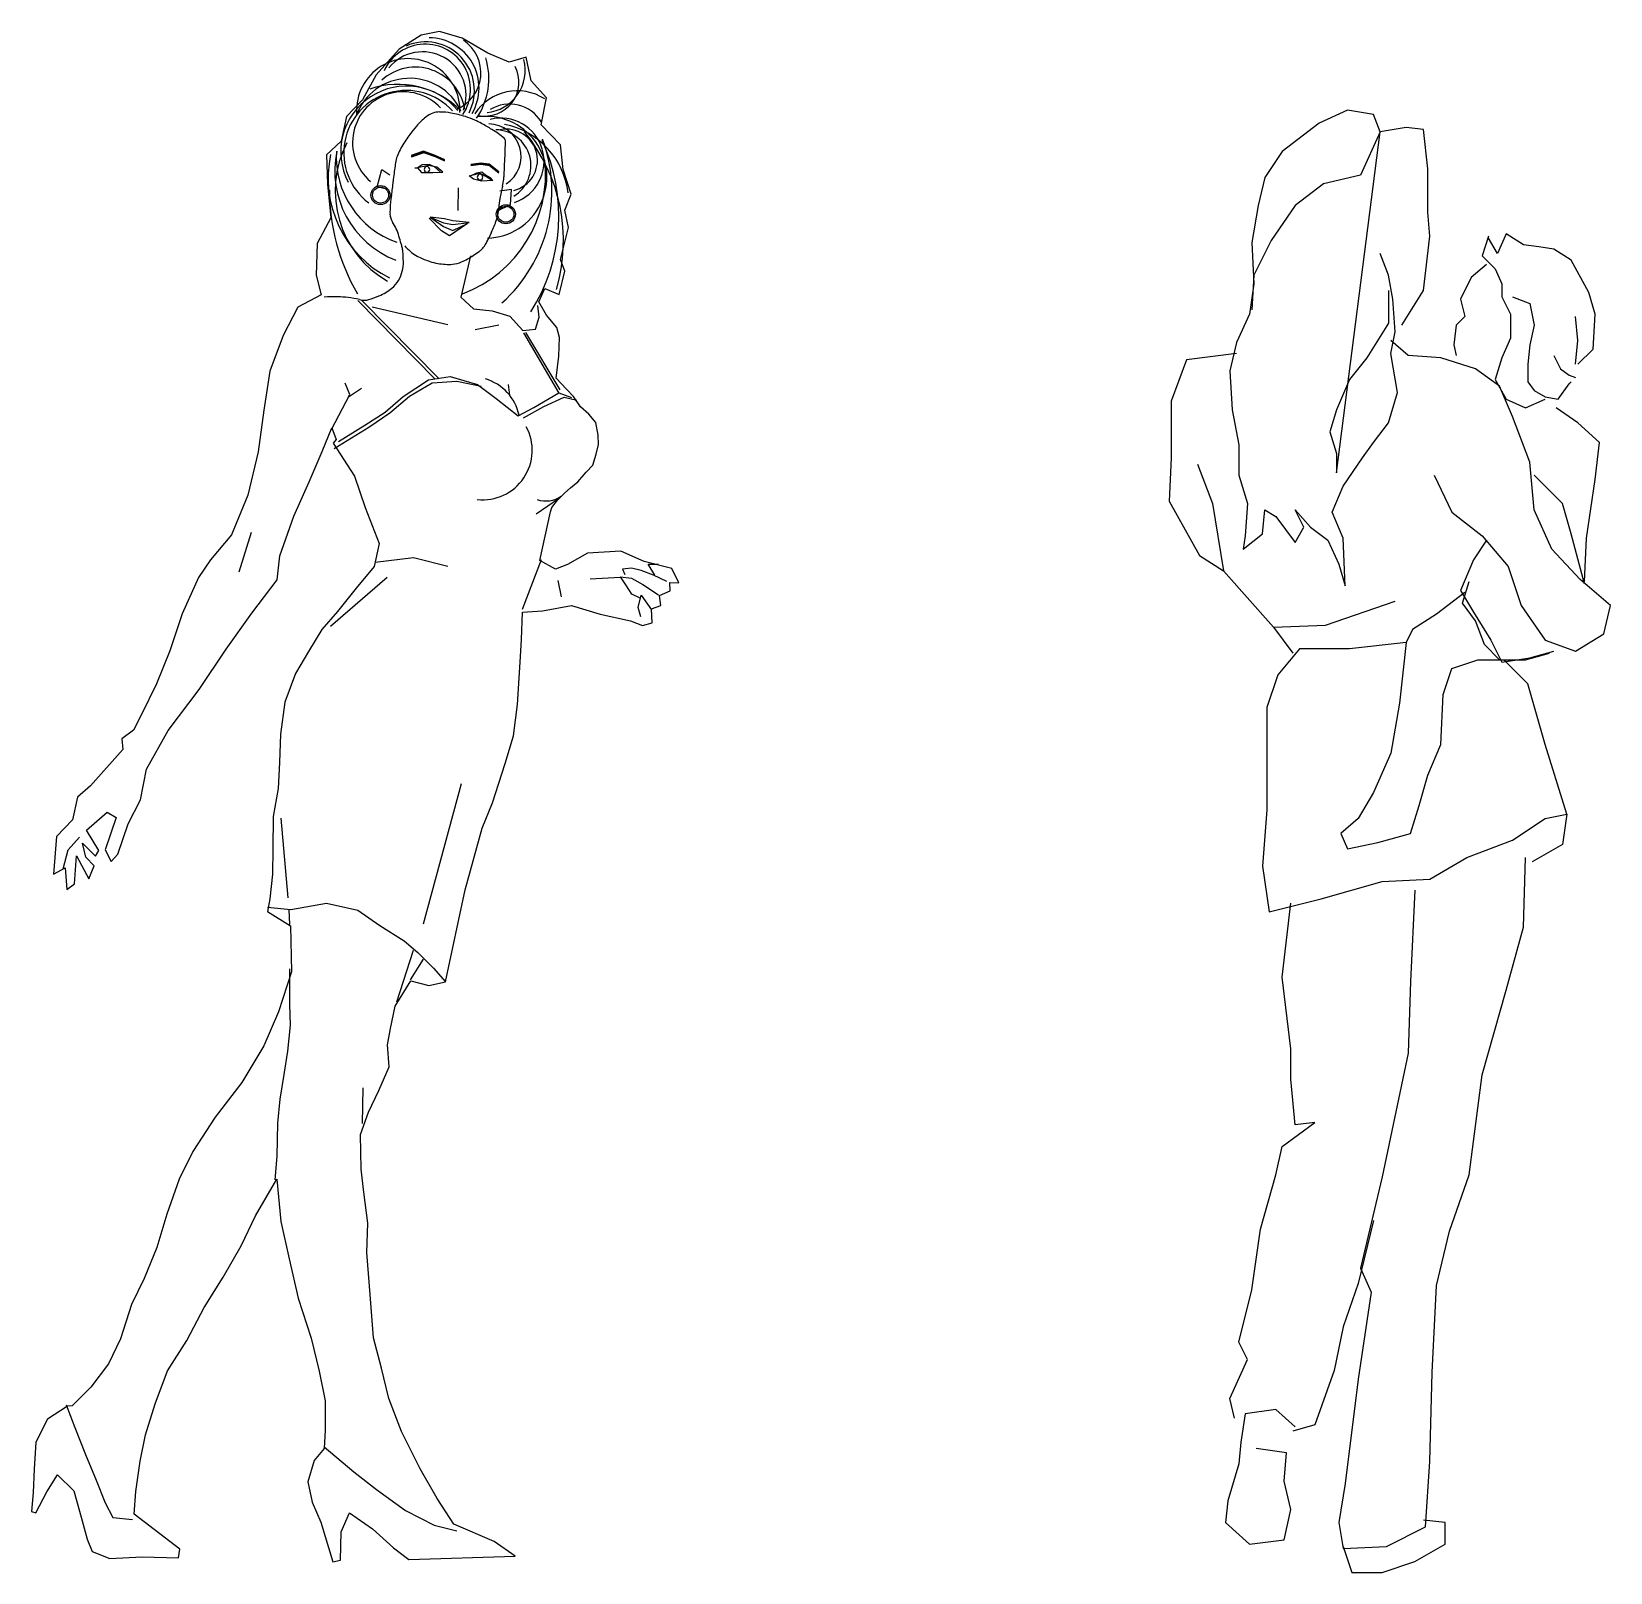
# Model space of a CAD drawing. Header units: millimetres. Extents: x 37 to 11188, y 2113 to 8073.
# Drawn here: x 9442 to 11146, y 4272 to 5936 of the extents above; entities that cross this region are included whole.
import ezdxf

# ---------------------------------------------------------------- set-up
doc = ezdxf.new("R2010")
doc.units = ezdxf.units.MM

msp = doc.modelspace()

# ---------------------------------------------------------------- linework, layer by layer
for p, q in [((9862.7, 5931.8), (9839, 5916.9)), ((9882.8, 5935.9), (9862.7, 5931.8)), ((9907.1, 5928.9), (9882.8, 5935.9)), ((9934.8, 5912.6), (9907.1, 5928.9)), ((9839, 5916.9), (9814.2, 5889.2)), ((9957.7, 5902.9), (9934.8, 5912.6)), ((9976, 5908.3), (9957.7, 5902.9)), ((9981.4, 5882.5), (9976, 5908.3)), ((9814.2, 5889.2), (9799.6, 5862.1)), ((9998, 5864.3), (9981.4, 5882.5)), ((9799.6, 5862.1), (9782.3, 5844.1)), ((9992.4, 5835.1), (9998, 5864.3)), ((9782.3, 5844.1), (9776.7, 5817.6)), ((10862.3, 5851.1), (10831.8, 5837)), ((10890.4, 5846.4), (10862.3, 5851.1)), ((10897.5, 5827.6), (10890.4, 5846.4)), ((10013.3, 5813.7), (9992.4, 5835.1)), ((10831.8, 5837), (10791.9, 5806.5)), ((10850.5, 5459.3), (10897.5, 5827.6)), ((10897.5, 5827.6), (10876.3, 5780.7)), ((10925.6, 5832.3), (10897.5, 5827.6)), ((10944.4, 5830), (10925.6, 5832.3)), ((10949.1, 5787.7), (10944.4, 5830)), ((9776.7, 5817.6), (9760.8, 5802.6)), ((10015.9, 5786.9), (10013.3, 5813.7)), ((9760.8, 5802.6), (9761.7, 5771)), ((9865.4, 5806.6), (9851.9, 5801.9)), ((9865.6, 5805.7), (9852.1, 5800.9)), ((9865.6, 5805.1), (9852.1, 5800.4)), ((9871.6, 5792.5), (9863.9, 5792.1)), ((9878, 5802.1), (9865.4, 5806.6)), ((9878.2, 5801.2), (9865.6, 5805.7)), ((9878.2, 5800.6), (9865.6, 5805.1)), ((9877.3, 5789.8), (9871.6, 5792.5)), ((9888.3, 5797.3), (9878, 5802.1)), ((9888.5, 5796.3), (9878.2, 5801.2)), ((9888.5, 5795.8), (9878.2, 5800.6)), ((9916.4, 5792.6), (9927.1, 5794.3)), ((9916.6, 5791.7), (9927.3, 5793.4)), ((9916.6, 5791.1), (9927.3, 5792.8)), ((9927.1, 5794.3), (9936.3, 5792.9)), ((9927.3, 5793.4), (9936.6, 5792)), ((9927.3, 5792.8), (9936.6, 5791.4)), ((9936.3, 5792.9), (9946.6, 5784.9)), ((10791.9, 5806.5), (10773.1, 5778.4)), ((9815.2, 5768.3), (9820.5, 5786.8)), ((9820.5, 5786.8), (9829, 5781)), ((9858.6, 5788.3), (9856, 5788.5)), ((9863.9, 5792.1), (9858.6, 5788.3)), ((9870.6, 5791.3), (9859, 5788.7)), ((9859, 5788.7), (9863.3, 5783.8)), ((9863.3, 5783.8), (9875.4, 5783.8)), ((9879.9, 5789.6), (9870.6, 5791.3)), ((9875.4, 5783.8), (9886.1, 5784.1)), ((9883.5, 5784.5), (9877.3, 5789.8)), ((9886.1, 5784.1), (9879.9, 5789.6)), ((9914.5, 5780.1), (9926.2, 5782.8)), ((9919.3, 5776.4), (9914.5, 5780.1)), ((9915.3, 5779.8), (9922.8, 5783.4)), ((9927.9, 5774.3), (9919.3, 5776.4)), ((9922.8, 5783.4), (9928.2, 5784.5)), ((9926.2, 5782.8), (9933.7, 5779.1)), ((9928.2, 5784.5), (9932.1, 5781.3)), ((9932.1, 5781.3), (9937.4, 5778.3)), ((9933.7, 5779.1), (9940.3, 5774.9)), ((9936.6, 5792), (9946.8, 5784)), ((9936.6, 5791.4), (9946.8, 5783.4)), ((9937.4, 5778.3), (9940.2, 5775.2)), ((10024.7, 5760.3), (10015.9, 5786.9)), ((10773.1, 5778.4), (10766.1, 5747.9)), ((10876.3, 5780.7), (10836.5, 5771.3)), ((10949.1, 5740.8), (10949.1, 5787.7)), ((9761.7, 5771), (9765.3, 5734.9)), ((9826.9, 5765.5), (9815.2, 5768.3)), ((9902.8, 5767.2), (9902.4, 5742.8)), ((9940.3, 5774.9), (9927.9, 5774.3)), ((9960.4, 5765.5), (9947.8, 5763.5)), ((9959.4, 5749), (9960.4, 5765.5)), ((10018, 5743.2), (10024.7, 5760.3)), ((10836.5, 5771.3), (10806, 5747.9)), ((9944.5, 5741.9), (9959.4, 5749)), ((10021.7, 5724.4), (10018, 5743.2)), ((10766.1, 5747.9), (10759.1, 5708)), ((10806, 5747.9), (10780.2, 5710.3)), ((9765.3, 5734.9), (9750.7, 5707.2)), ((9884.7, 5720.6), (9871.4, 5734.4)), ((9872.4, 5735.4), (9886.8, 5729.5)), ((9887.9, 5733.6), (9872.4, 5735.4)), ((9872.4, 5735.4), (9886.8, 5725.4)), ((9886.8, 5729.5), (9897.1, 5727.4)), ((9886.8, 5725.4), (9897.1, 5721.2)), ((9897.1, 5731.5), (9887.9, 5733.6)), ((9912.9, 5728.7), (9893.3, 5715.4)), ((9914.7, 5729.7), (9897.1, 5731.5)), ((9897.1, 5727.4), (9914.7, 5729.7)), ((9897.1, 5721.2), (9912.9, 5728.7)), ((10013.3, 5689.7), (10021.7, 5724.4)), ((10951.4, 5715), (10949.1, 5740.8)), ((9893.3, 5715.4), (9884.7, 5720.6)), ((10759.1, 5708), (10761.4, 5663.4)), ((10780.2, 5710.3), (10761.4, 5672.8)), ((10944.4, 5656.4), (10951.4, 5715)), ((11014.7, 5715), (11007.7, 5693.9)), ((11024.1, 5696.2), (11014.7, 5712.7)), ((11014.7, 5712.7), (11014.7, 5712.7)), ((11033.5, 5717.4), (11024.1, 5696.2)), ((11052.3, 5705.6), (11033.5, 5717.4)), ((9750.7, 5707.2), (9749.5, 5672.9)), ((9916.1, 5693.8), (9905.6, 5649)), ((10906.8, 5672.8), (10897.5, 5696.2)), ((11007.7, 5693.9), (11021.8, 5679.8)), ((11068.7, 5703.3), (11052.3, 5705.6)), ((11085.1, 5700.9), (11068.7, 5703.3)), ((11103.9, 5689.2), (11085.1, 5700.9)), ((10011.7, 5651.9), (10017.7, 5677)), ((10017.7, 5677), (10013.3, 5689.7)), ((11012.4, 5684.5), (10996, 5670.4)), ((11021.8, 5679.8), (11028.8, 5663.4)), ((11122.7, 5654), (11103.9, 5689.2)), ((9749.5, 5672.9), (9754.9, 5651.6)), ((9990, 5644.2), (9996.3, 5658.6)), ((9996.3, 5658.6), (10011.7, 5651.9)), ((10761.4, 5663.4), (10756.7, 5630.6)), ((10761.4, 5672.8), (10759.1, 5635.3)), ((10911.5, 5647), (10906.8, 5672.8)), ((10906.8, 5656.4), (10906.8, 5621.2)), ((10920.9, 5618.8), (10944.4, 5656.4)), ((10996, 5670.4), (10984.3, 5647)), ((11028.8, 5663.4), (11028.8, 5649.3)), ((9754.9, 5651.6), (9729.8, 5638.3)), ((9794.6, 5645.5), (9877.5, 5560.9)), ((9798.8, 5645.5), (9882.2, 5560.9)), ((9905.6, 5649), (9919.3, 5636.6)), ((9990.3, 5627.6), (9988.6, 5640.1)), ((9998.2, 5629.6), (9990, 5644.2)), ((10913.9, 5611.8), (10911.5, 5647)), ((10984.3, 5647), (10988.9, 5628.2)), ((11028.8, 5649.3), (11038.2, 5630.6)), ((11040.6, 5649.3), (11059.3, 5642.3)), ((11059.3, 5642.3), (11064, 5618.8)), ((11129.7, 5630.6), (11122.7, 5654)), ((9729.8, 5638.3), (9714.1, 5607.8)), ((9809.9, 5638.7), (9891.5, 5619.6)), ((9919.3, 5636.6), (9939.6, 5634.5)), ((9939.6, 5634.5), (9958.4, 5628.5)), ((9958.4, 5628.5), (9972.7, 5613.3)), ((9986.2, 5614.6), (9990.3, 5627.6)), ((10009.1, 5616.2), (9998.2, 5629.6)), ((10756.7, 5630.6), (10742.6, 5600.1)), ((10988.9, 5628.2), (10979.6, 5618.8)), ((11038.2, 5630.6), (11038.2, 5604.8)), ((11110.9, 5602.4), (11108.6, 5628.2)), ((11127.4, 5593), (11129.7, 5630.6)), ((9714.1, 5607.8), (9699.5, 5569.1)), ((9946.8, 5619), (9921.3, 5613.9)), ((9972.7, 5613.3), (9986.2, 5614.6)), ((9973.2, 5610.5), (10011.5, 5545.5)), ((9975.4, 5610.9), (10012.6, 5549.2)), ((10012.2, 5605.5), (10009.1, 5616.2)), ((10011.4, 5585.3), (10012.2, 5605.5)), ((10906.8, 5621.2), (10883.4, 5583.6)), ((10909.2, 5588.3), (10913.9, 5611.8)), ((10979.6, 5618.8), (10977.2, 5597.7)), ((11064, 5618.8), (11059.3, 5597.7)), ((10742.6, 5588.3), (10688.7, 5581.3)), ((10742.6, 5600.1), (10735.6, 5569.6)), ((10928, 5586), (10909.2, 5602.4)), ((10916.2, 5546.1), (10909.2, 5588.3)), ((10977.2, 5597.7), (10979.6, 5586)), ((11038.2, 5604.8), (11028.8, 5583.6)), ((11059.3, 5597.7), (11057, 5576.6)), ((11108.6, 5576.6), (11110.9, 5602.4)), ((11110.9, 5576.6), (11127.4, 5593)), ((10008.5, 5561.6), (10011.4, 5585.3)), ((10688.7, 5581.3), (10672.3, 5536.7)), ((10883.4, 5583.6), (10864.6, 5560.2)), ((10963.1, 5583.6), (10928, 5586)), ((11000.7, 5571.9), (10963.1, 5583.6)), ((11026.5, 5553.2), (11000.7, 5571.9)), ((11028.8, 5583.6), (11021.8, 5560.2)), ((11057, 5576.6), (11057, 5557.8)), ((11085.1, 5586), (11092.2, 5571.9)), ((11092.2, 5571.9), (11101.5, 5564.9)), ((9699.5, 5569.1), (9693.1, 5527.2)), ((9785.9, 5544.2), (9780.9, 5556.3)), ((9843.6, 5541.9), (9870.8, 5560)), ((9850.2, 5542.1), (9874.8, 5556.6)), ((9870.8, 5560), (9894.2, 5563.3)), ((9874.8, 5556.6), (9901.2, 5558.4)), ((9894.2, 5563.3), (9923.7, 5554.9)), ((9901.2, 5558.4), (9927.7, 5553.2)), ((9923.7, 5554.9), (9943.9, 5539.7)), ((10019.5, 5549.9), (10008.5, 5561.6)), ((10735.6, 5569.6), (10737.9, 5527.3)), ((10864.6, 5560.2), (10850.5, 5527.3)), ((11021.8, 5560.2), (11033.5, 5539.1)), ((11057, 5557.8), (11064, 5548.5)), ((11089.8, 5539.1), (11101.5, 5555.5)), ((11101.5, 5564.9), (11108.6, 5562.5)), ((11101.5, 5555.5), (11103.9, 5557.8)), ((9766.2, 5506.3), (9785.9, 5544.2)), ((9784.5, 5541.5), (9798.3, 5550.7)), ((9824, 5524.8), (9843.6, 5541.9)), ((9829.2, 5524.2), (9850.2, 5542.1)), ((9943.9, 5539.7), (9967.4, 5521)), ((9984.6, 5529.9), (10011.5, 5545.8)), ((9995.1, 5531), (10017, 5541.3)), ((10011.5, 5545.8), (10024.9, 5540.9)), ((10017, 5541.3), (10030.7, 5537.8)), ((10027.3, 5542), (10019.5, 5549.9)), ((10034.8, 5530.6), (10027.3, 5542)), ((10906.8, 5513.3), (10916.2, 5546.1)), ((11040.6, 5520.3), (11026.5, 5553.2)), ((11033.5, 5539.1), (11054.6, 5529.7)), ((11054.6, 5529.7), (11075.7, 5539.1)), ((11064, 5548.5), (11075.7, 5541.4)), ((11075.7, 5541.4), (11089.8, 5539.1)), ((9693.1, 5527.2), (9687.1, 5482)), ((9801.9, 5510.9), (9824, 5524.8)), ((9806.4, 5508.8), (9829.2, 5524.2)), ((9967.4, 5521), (9984.6, 5529.9)), ((9973.2, 5519), (9995.1, 5531)), ((10043.6, 5522.7), (10034.8, 5530.6)), ((10051.5, 5513.7), (10043.6, 5522.7)), ((10672.3, 5536.7), (10672.3, 5475.7)), ((10737.9, 5527.3), (10745, 5489.8)), ((10850.5, 5527.3), (10843.5, 5503.9)), ((11059.3, 5471), (11040.6, 5520.3)), ((11110.9, 5513.3), (11087.5, 5529.7)), ((9756.1, 5482.6), (9766.5, 5507.9)), ((9766.5, 5507.9), (9771.2, 5495.6)), ((9769.1, 5485.7), (9806.4, 5508.8)), ((9773.7, 5493.2), (9801.9, 5510.9)), ((10053.8, 5500), (10051.5, 5513.7)), ((10843.5, 5503.9), (10850.5, 5480.4)), ((10890.4, 5492.2), (10906.8, 5513.3)), ((11134.4, 5492.2), (11110.9, 5513.3)), ((9771.2, 5495.6), (9767.8, 5491.5)), ((9767.8, 5491.5), (9790.9, 5456)), ((10051.7, 5479.7), (10054.2, 5490)), ((10054.2, 5490), (10053.8, 5500)), ((10745, 5489.8), (10745, 5457)), ((10878.7, 5475.7), (10890.4, 5492.2)), ((11129.7, 5452.3), (11134.4, 5492.2)), ((9687.1, 5482), (9675.9, 5435.3)), ((9741.9, 5449.7), (9756.1, 5482.6)), ((10048.2, 5467.7), (10051.7, 5479.7)), ((10672.3, 5475.7), (10669.9, 5428.8)), ((10850.5, 5480.4), (10850.5, 5459.3)), ((10857.6, 5445.2), (10878.7, 5475.7)), ((11064, 5419.4), (11059.3, 5471)), ((9790.9, 5456), (9802.4, 5421.9)), ((10032, 5449.6), (10041, 5460.2)), ((10041, 5460.2), (10048.2, 5467.7)), ((10700.4, 5468.7), (10716.8, 5426.5)), ((10745, 5457), (10754.4, 5426.5)), ((10956.1, 5457), (10974.9, 5417.1)), ((11094.5, 5426.5), (11064, 5457)), ((11064, 5457), (11064, 5457)), ((11120.3, 5388.9), (11129.7, 5452.3)), ((9675.9, 5435.3), (9658.1, 5392.5)), ((9725.5, 5412.7), (9741.9, 5449.7)), ((10009.9, 5430.1), (10017.8, 5437.7)), ((10017.8, 5437.7), (10024, 5443.1)), ((10024, 5443.1), (10032, 5449.6)), ((10845.8, 5417.1), (10857.6, 5445.2)), ((9802.4, 5421.9), (9817.7, 5383)), ((10012.1, 5432.2), (9986.9, 5414.8)), ((10002.3, 5417.5), (10003.7, 5421.9)), ((10003.7, 5421.9), (10009.9, 5430.1)), ((10669.9, 5428.8), (10702.8, 5370.2)), ((10716.8, 5426.5), (10728.6, 5353.8)), ((10754.4, 5426.5), (10752, 5391.3)), ((10770.8, 5393.6), (10773.1, 5419.4)), ((10773.1, 5419.4), (10784.9, 5412.4)), ((10815.4, 5400.7), (10806, 5419.4)), ((10806, 5419.4), (10822.4, 5400.7)), ((11082.8, 5377.2), (11064, 5419.4)), ((11103.9, 5393.6), (11094.5, 5426.5)), ((9710.2, 5369.8), (9725.5, 5412.7)), ((9991, 5364.9), (10002.3, 5417.5)), ((10784.9, 5412.4), (10806, 5384.3)), ((10806, 5384.3), (10815.4, 5400.7)), ((10822.4, 5400.7), (10841.2, 5386.6)), ((10857.6, 5388.9), (10845.8, 5417.1)), ((10974.9, 5417.1), (11007.7, 5391.3)), ((9658.1, 5392.5), (9635.6, 5365.4)), ((9666.5, 5352.6), (9679.8, 5395.4)), ((10749.7, 5377.2), (10770.8, 5393.6)), ((10752, 5391.3), (10749.7, 5377.2)), ((10841.2, 5386.6), (10852.9, 5360.8)), ((10859.9, 5337.3), (10857.6, 5388.9)), ((11012.4, 5386.6), (10998.3, 5365.5)), ((11007.7, 5391.3), (11035.9, 5358.4)), ((11118, 5339.7), (11103.9, 5393.6)), ((11118, 5342), (11120.3, 5388.9)), ((9707.3, 5344.1), (9710.2, 5369.8)), ((9817.7, 5383), (9812.1, 5358.3)), ((9813.1, 5363.1), (9854.7, 5368.1)), ((9854.7, 5368.1), (9891.5, 5358.6)), ((10042.2, 5372.9), (10020.8, 5360.4)), ((10078.3, 5374.8), (10042.2, 5372.9)), ((10103.6, 5363.7), (10078.3, 5374.8)), ((10702.8, 5370.2), (10728.6, 5353.8)), ((11113.3, 5344.4), (11082.8, 5377.2)), ((9635.6, 5365.4), (9622.5, 5346.3)), ((9812.1, 5358.3), (9792.8, 5334.8)), ((9972.2, 5312.2), (9992.7, 5366)), ((10007.8, 5355.3), (9991, 5364.9)), ((10020.8, 5360.4), (10007.8, 5355.3)), ((10089.9, 5356.6), (10080, 5355.6)), ((10080, 5355.6), (10082.7, 5349.8)), ((10100.2, 5354.1), (10089.9, 5356.6)), ((10113.6, 5348.9), (10100.2, 5354.1)), ((10133.5, 5356), (10103.6, 5363.7)), ((10114.9, 5348.9), (10107.7, 5360.9)), ((10107.7, 5360.9), (10119.1, 5360.9)), ((10141, 5340.8), (10133.5, 5356)), ((10728.6, 5353.8), (10782.5, 5292.8)), ((10852.9, 5360.8), (10859.9, 5337.3)), ((10998.3, 5365.5), (10984.3, 5332.6)), ((11035.9, 5358.4), (11049.9, 5316.2)), ((9622.5, 5346.3), (9605.1, 5307.2)), ((9680.3, 5307.9), (9707.3, 5344.1)), ((9764.9, 5294), (9826, 5346.9)), ((9792.8, 5334.8), (9772.7, 5309.8)), ((10014.2, 5325.7), (10010.8, 5343.3)), ((10077.5, 5346.4), (10045.2, 5344.8)), ((10083.6, 5338.4), (10077.9, 5347.3)), ((10077.9, 5347.3), (10089.8, 5345.6)), ((10090.1, 5328.4), (10083.6, 5338.4)), ((10089.8, 5345.6), (10102.1, 5339)), ((10102.1, 5339), (10118.9, 5327.9)), ((10127.9, 5342), (10113.6, 5348.9)), ((10131.6, 5332), (10131, 5340.9)), ((10131, 5340.9), (10141, 5340.8)), ((10984.3, 5332.6), (10998.3, 5309.2)), ((10986.6, 5318.6), (10993.6, 5342)), ((11146.1, 5316.2), (11113.3, 5344.4)), ((9993.8, 5310.4), (10025.1, 5316.4)), ((10025.1, 5316.4), (10056, 5306.9)), ((10099, 5324.3), (10090.1, 5328.4)), ((10096.9, 5314), (10100.4, 5327.3)), ((10100.4, 5327.3), (10111.3, 5311.5)), ((10111.3, 5312.8), (10121.6, 5316.2)), ((10119.9, 5327.2), (10131.6, 5332)), ((10121.6, 5316.2), (10119.9, 5327.2)), ((10838.8, 5295.1), (10913.9, 5320.9)), ((10988.9, 5330.3), (10958.4, 5306.8)), ((11000.7, 5299.8), (10986.6, 5318.6)), ((11049.9, 5316.2), (11075.7, 5278.7)), ((11139.1, 5285.7), (11146.1, 5316.2)), ((9605.1, 5307.2), (9591.5, 5267.2)), ((9652.3, 5269.2), (9680.3, 5307.9)), ((9772.7, 5309.8), (9755.8, 5290.3)), ((9971, 5279.6), (9972.2, 5309.1)), ((9972.2, 5309.1), (9993.8, 5310.4)), ((10056, 5306.9), (10088.6, 5299.6)), ((10088.6, 5299.6), (10101.6, 5294.7)), ((10099.9, 5304), (10096.9, 5314)), ((10112.2, 5297.4), (10111.3, 5312.8)), ((10958.4, 5306.8), (10932.6, 5290.4)), ((10998.3, 5309.2), (11017.1, 5278.7)), ((11010.1, 5274), (11000.7, 5299.8)), ((9755.8, 5290.3), (9741.2, 5266.4)), ((10101.6, 5294.7), (10112.2, 5297.4)), ((10782.5, 5292.8), (10838.8, 5295.1)), ((10782.5, 5292.8), (10803.6, 5264.6)), ((10932.6, 5290.4), (10925.6, 5276.3)), ((11108.6, 5267), (11139.1, 5285.7)), ((9591.5, 5267.2), (9577.2, 5231.8)), ((9623.2, 5225.4), (9652.3, 5269.2)), ((9741.2, 5266.4), (9727.4, 5242.7)), ((9969.5, 5255.2), (9971, 5279.6)), ((10810.7, 5269.3), (10787.2, 5241.2)), ((10864.6, 5269.3), (10810.7, 5269.3)), ((10925.6, 5276.3), (10864.6, 5269.3)), ((10925.6, 5276.3), (10918.6, 5210.7)), ((11026.5, 5257.6), (11010.1, 5274)), ((11017.1, 5278.7), (11028.8, 5255.2)), ((11054.6, 5257.6), (11080.4, 5264.6)), ((11059.3, 5259.9), (11085.1, 5267)), ((11075.7, 5278.7), (11108.6, 5267)), ((9966.9, 5209.2), (9969.5, 5255.2)), ((10965.5, 5220), (10974.9, 5248.2)), ((10974.9, 5248.2), (11003, 5257.6)), ((11003, 5257.6), (11026.5, 5257.6)), ((11026.5, 5257.6), (11054.6, 5257.6)), ((11028.8, 5255.2), (11059.3, 5259.9)), ((11057, 5231.8), (11031.2, 5257.6)), ((9577.2, 5231.8), (9561, 5198.6)), ((9727.4, 5242.7), (9715.9, 5211.9)), ((10787.2, 5241.2), (10775.5, 5206)), ((11075.7, 5166.1), (11057, 5231.8)), ((9590, 5181.3), (9623.2, 5225.4)), ((10963.1, 5166.1), (10965.5, 5220)), ((9561, 5198.6), (9552.3, 5181.8)), ((9715.9, 5211.9), (9711.2, 5177.2)), ((9962.6, 5175.6), (9966.9, 5209.2)), ((10775.5, 5206), (10775.5, 5156.7)), ((10918.6, 5210.7), (10909.2, 5156.7)), ((9552.3, 5181.8), (9539.9, 5172.3)), ((9566.5, 5139.5), (9590, 5181.3)), ((9539.9, 5172.3), (9540.9, 5160.9)), ((9711.2, 5177.2), (9710.1, 5146.7)), ((9953.5, 5145.7), (9962.6, 5175.6)), ((10949.1, 5133.2), (10963.1, 5166.1)), ((11099.2, 5091), (11075.7, 5166.1)), ((9540.9, 5160.9), (9505.9, 5121.7)), ((9710.1, 5146.7), (9708.6, 5118.8)), ((9939.9, 5103.2), (9953.5, 5145.7)), ((10775.5, 5156.7), (10775.5, 5095.7)), ((10909.2, 5156.7), (10890.4, 5114.5)), ((9560.1, 5106.3), (9566.5, 5139.5)), ((10939.7, 5100.4), (10949.1, 5133.2)), ((9505.9, 5121.7), (9492.2, 5109.4)), ((9708.6, 5118.8), (9703.2, 5088.4)), ((9865.2, 4972.6), (9906.2, 5123.9)), ((10890.4, 5114.5), (10874, 5086.3)), ((9492.2, 5109.4), (9486.5, 5084.7)), ((9546.6, 5080.5), (9560.1, 5106.3)), ((9928.7, 5075.8), (9939.9, 5103.2)), ((10775.5, 5095.7), (10770.8, 5034.7)), ((10930.3, 5069.9), (10939.7, 5100.4)), ((9486.5, 5084.7), (9469.3, 5066.9)), ((9501.6, 5073.6), (9524, 5093)), ((9533.9, 5087.5), (9521.8, 5052.5)), ((9524, 5093), (9533.9, 5087.5)), ((9535.5, 5047.6), (9546.6, 5080.5)), ((9703.2, 5088.4), (9702.7, 5053.7)), ((9719.2, 5000.8), (9711.9, 5086.5)), ((10874, 5086.3), (10855.2, 5069.9)), ((11040.6, 5062.9), (11075.7, 5086.3)), ((11075.7, 5086.3), (11099.2, 5091)), ((11099.2, 5091), (11094.5, 5058.2)), ((9469.3, 5066.9), (9466, 5026)), ((9482, 5052.4), (9494, 5066.1)), ((9514.9, 5051.6), (9501.6, 5073.6)), ((9910.5, 5009.3), (9928.7, 5075.8)), ((10855.2, 5069.9), (10862.3, 5053.5)), ((10862.3, 5053.5), (10895.1, 5060.5)), ((10895.1, 5060.5), (10930.3, 5069.9)), ((10991.3, 5044.1), (11040.6, 5062.9)), ((9476.4, 5031.8), (9482, 5052.4)), ((9488.9, 5015.9), (9491.1, 5045.8)), ((9491.1, 5045.8), (9504.4, 5021.3)), ((9501.1, 5044.4), (9497.4, 5059.5)), ((9497.4, 5059.5), (9511.4, 5045.7)), ((9510, 5035.1), (9501.1, 5044.4)), ((9511.4, 5045.7), (9514.9, 5051.6)), ((9521.8, 5052.5), (9528.2, 5039.8)), ((9528.2, 5039.8), (9535.5, 5047.6)), ((9702.7, 5053.7), (9702.6, 5026.2)), ((10951.4, 5020.6), (10991.3, 5044.1)), ((11052.3, 4969), (11054.6, 5044.1)), ((11094.5, 5058.2), (11061.7, 5039.4)), ((9466, 5026), (9478.7, 5033.1)), ((9478.7, 5033.1), (9480.4, 5009.5)), ((9504.4, 5021.3), (9510, 5035.1)), ((9702.6, 5026.2), (9699.7, 4999.4)), ((10770.8, 5034.7), (10777.8, 4985.5)), ((9480.4, 5009.5), (9488.9, 5015.9)), ((9889.1, 4909.9), (9910.5, 5009.3)), ((10834.1, 4999.5), (10899.8, 5018.3)), ((10899.8, 5018.3), (10951.4, 5020.6)), ((10935, 5008.9), (10930.3, 4910.4)), ((9699.7, 4999.4), (9696.9, 4986)), ((9722.3, 4987.9), (9760.8, 4995)), ((9760.8, 4995), (9794.4, 4987.3)), ((10777.8, 4985.5), (10834.1, 4999.5)), ((10791.9, 4915.1), (10801.3, 4994.8)), ((9696.9, 4990.5), (9722.3, 4987.9)), ((9696.9, 4986), (9721.8, 4970.5)), ((9721.2, 4971.8), (9720.3, 4988)), ((9794.4, 4987.3), (9818.3, 4970.7)), ((9721.8, 4970.5), (9722.9, 4920.6)), ((9818.3, 4970.7), (9844.4, 4954.3)), ((11033.5, 4901), (11052.3, 4969)), ((9836.5, 4888.5), (9854.6, 4944)), ((9844.4, 4954.3), (9859.4, 4941.6)), ((9859.4, 4941.6), (9876.2, 4924.7)), ((9721.1, 4885.3), (9721.3, 4923.8)), ((9851.3, 4912.1), (9865.5, 4934.3)), ((9876.2, 4924.7), (9889.1, 4909.9)), ((9722.9, 4920.6), (9709, 4877.5)), ((9834.7, 4883.7), (9851.7, 4911.1)), ((9851.7, 4911.1), (9871.3, 4905.9)), ((9871.3, 4905.9), (9889.1, 4909.9)), ((10801.3, 4837.7), (10791.9, 4915.1)), ((10930.3, 4910.4), (10928, 4833)), ((11007.7, 4809.5), (11033.5, 4901)), ((9709, 4877.5), (9693, 4840.9)), ((9722, 4863), (9721.1, 4885.3)), ((9829.7, 4859.4), (9834.7, 4883.7)), ((9719.1, 4835.2), (9722, 4863)), ((9826.6, 4841.8), (9829.7, 4859.4)), ((9693, 4840.9), (9669.2, 4801.1)), ((9828.5, 4818.1), (9826.6, 4841.8)), ((9715.2, 4809.8), (9719.1, 4835.2)), ((10801.3, 4804.8), (10801.3, 4837.7)), ((10928, 4833), (10899.8, 4699.3)), ((9710.6, 4783.4), (9715.2, 4809.8)), ((9817, 4792.5), (9828.5, 4818.1)), ((10806, 4755.6), (10801.3, 4804.8)), ((10993.6, 4701.6), (11007.7, 4809.5)), ((9669.2, 4801.1), (9640.4, 4763.8)), ((9799.7, 4757.1), (9800.3, 4795.6)), ((9805.9, 4769.2), (9817, 4792.5)), ((9708.1, 4757.3), (9710.6, 4783.4)), ((9640.4, 4763.8), (9616.5, 4726.9)), ((9707.5, 4721.9), (9708.1, 4757.3)), ((9797.3, 4745.2), (9805.9, 4769.2)), ((10791.9, 4732.1), (10827.1, 4757.9)), ((10827.1, 4757.9), (10806, 4755.6)), ((9798.1, 4707.7), (9797.3, 4745.2)), ((9616.5, 4726.9), (9601.9, 4696.8)), ((9705.3, 4696.2), (9707.5, 4721.9)), ((10784.9, 4701.6), (10791.9, 4732.1)), ((9801.1, 4682.7), (9798.1, 4707.7)), ((9601.9, 4696.8), (9588.4, 4659.1)), ((9684.2, 4657.2), (9707.1, 4696.9)), ((9707.1, 4696.9), (9711.3, 4651.2)), ((10768.4, 4643), (10784.9, 4701.6)), ((10899.8, 4699.3), (10876.3, 4600.7)), ((10972.5, 4640.6), (10993.6, 4701.6)), ((9805.3, 4649.3), (9801.1, 4682.7)), ((9588.4, 4659.1), (9577.5, 4623)), ((9668.6, 4624.9), (9684.2, 4657.2)), ((9711.3, 4651.2), (9720.4, 4610.9)), ((10890.4, 4652.3), (10874, 4584.3)), ((9804.2, 4617.7), (9805.3, 4649.3)), ((10759.1, 4577.3), (10768.4, 4643)), ((10958.4, 4582), (10972.5, 4640.6)), ((9577.5, 4623), (9564, 4589.8)), ((9649.2, 4591.1), (9668.6, 4624.9)), ((9807.7, 4572.4), (9804.2, 4617.7)), ((9720.4, 4610.9), (9730.1, 4568.3)), ((10876.3, 4600.7), (10888.1, 4574.9)), ((9564, 4589.8), (9550.4, 4561.7)), ((9628.7, 4558.2), (9649.2, 4591.1)), ((10874, 4584.3), (10857.6, 4537.4)), ((9730.1, 4568.3), (9744.3, 4525.4)), ((9811.5, 4525.7), (9807.7, 4572.4)), ((10745, 4521), (10759.1, 4577.3)), ((10888.1, 4574.9), (10874, 4481.1)), ((10953.8, 4488.1), (10958.4, 4582)), ((9550.4, 4561.7), (9538.6, 4524.4)), ((9610, 4522.6), (9628.7, 4558.2)), ((10857.6, 4537.4), (10848.2, 4490.5)), ((9538.6, 4524.4), (9525.4, 4497.7)), ((9589.2, 4490.1), (9610, 4522.6)), ((9744.3, 4525.4), (9752.7, 4489.6)), ((9820, 4492.7), (9811.5, 4525.7)), ((10754.4, 4502.2), (10745, 4521)), ((9525.4, 4497.7), (9506.4, 4472.3)), ((10735.6, 4460), (10754.4, 4502.2)), ((9575.7, 4454.4), (9589.2, 4490.1)), ((9752.7, 4489.6), (9759.4, 4457.6)), ((9828.1, 4460), (9820, 4492.7)), ((10848.2, 4490.5), (10827.1, 4431.8)), ((10874, 4481.1), (10859.9, 4368.5)), ((10951.4, 4392), (10953.8, 4488.1)), ((9506.4, 4472.3), (9486.4, 4452.2)), ((9481.2, 4451.9), (9459.6, 4437.9)), ((9479.8, 4453.3), (9489, 4428.8)), ((9486.4, 4452.2), (9481.2, 4451.9)), ((9565.5, 4420.8), (9575.7, 4454.4)), ((9759.4, 4457.6), (9759.2, 4426)), ((9841.6, 4424.5), (9828.1, 4460)), ((10740.3, 4438.9), (10735.6, 4460)), ((10784.9, 4448.3), (10752, 4443.6)), ((10806, 4429.5), (10784.9, 4448.3)), ((9459.6, 4437.9), (9447, 4412.8)), ((10752, 4443.6), (10747.3, 4413.1)), ((10827.1, 4431.8), (10803.6, 4424.8)), ((9447, 4412.8), (9445.4, 4383.7)), ((9489, 4428.8), (9500.8, 4399.5)), ((9559.6, 4392.3), (9565.5, 4420.8)), ((9759.2, 4426), (9758.1, 4406.1)), ((9861.7, 4384.3), (9841.6, 4424.5)), ((10747.3, 4413.1), (10745, 4389.6)), ((9500.8, 4399.5), (9512.1, 4372)), ((9758.1, 4406.1), (9747.4, 4393.1)), ((9758.1, 4407.8), (9790.2, 4380.8)), ((10796.6, 4401.3), (10763.7, 4406)), ((10794.2, 4370.8), (10796.6, 4401.3)), ((9445.4, 4383.7), (9444.3, 4358.6)), ((9554.9, 4359.8), (9559.6, 4392.3)), ((9747.4, 4393.1), (9740.7, 4370.1)), ((9790.2, 4380.8), (9814.5, 4361.9)), ((9880.1, 4352.2), (9861.7, 4384.3)), ((10745, 4389.6), (10733.2, 4349.7)), ((10946.7, 4321.6), (10951.4, 4392)), ((9458.8, 4359.2), (9470.5, 4377.7)), ((9470.5, 4377.7), (9488, 4360.4)), ((9512.1, 4372), (9521.9, 4347.6)), ((9740.7, 4370.1), (9745.4, 4348.1)), ((9814.5, 4361.9), (9846, 4339.1)), ((10801.3, 4340.3), (10794.2, 4370.8)), ((10859.9, 4368.5), (10852.9, 4326.3)), ((9444.3, 4358.6), (9442.5, 4338)), ((9447, 4336.6), (9458.8, 4359.2)), ((9488, 4360.4), (9496.1, 4331.9)), ((9521.9, 4347.6), (9530, 4331.8)), ((9553.1, 4335.1), (9554.9, 4359.8)), ((9745.4, 4348.1), (9754.6, 4326.5)), ((9898.1, 4324.4), (9880.1, 4352.2)), ((10733.2, 4349.7), (10730.9, 4326.3)), ((9442.5, 4338), (9447, 4336.6)), ((9496.1, 4331.9), (9502.4, 4308.2)), ((9530, 4331.8), (9551.3, 4329.6)), ((9602.6, 4297.4), (9553.1, 4335.1)), ((9776.5, 4316.1), (9785.6, 4336.6)), ((9785.6, 4336.6), (9810.5, 4319.3)), ((9846, 4339.1), (9876.8, 4323.4)), ((10794.2, 4307.5), (10801.3, 4340.3)), ((10967.8, 4326.3), (10944.4, 4328.6)), ((9754.6, 4326.5), (9767.4, 4283.9)), ((9775.7, 4285.5), (9776.5, 4316.1)), ((9810.5, 4319.3), (9833, 4298.9)), ((9876.8, 4323.4), (9901.2, 4317.1)), ((9941.6, 4305.6), (9898.1, 4324.4)), ((10730.9, 4326.3), (10756.7, 4302.8)), ((10852.9, 4326.3), (10857.6, 4298.1)), ((10904.5, 4300.5), (10946.7, 4321.6)), ((10967.8, 4302.8), (10967.8, 4326.3)), ((9502.4, 4308.2), (9507.9, 4294.8)), ((9507.9, 4294.8), (9526.8, 4287.2)), ((9600.9, 4288.2), (9602.6, 4297.4)), ((9833, 4298.9), (9849.4, 4286.2)), ((9964.2, 4290), (9941.6, 4305.6)), ((10756.7, 4302.8), (10794.2, 4307.5)), ((10857.6, 4298.1), (10904.5, 4300.5)), ((10857.6, 4300.5), (10867, 4272.3)), ((10935, 4284), (10967.8, 4302.8)), ((9526.8, 4287.2), (9561.8, 4289)), ((9561.8, 4289), (9600.9, 4288.2)), ((9767.4, 4283.9), (9775.7, 4285.5)), ((9849.4, 4286.2), (9964.2, 4290)), ((10899.8, 4272.3), (10935, 4284)), ((10867, 4272.3), (10899.8, 4272.3))]:
    msp.add_line(p, q)
for centre, radius in [((9819, 5759.3), 10.3), ((9819, 5759.3), 8.65), ((9954.2, 5738.6), 10.3), ((9954.2, 5738.6), 8.65)]:
    msp.add_circle(centre, radius)
for centre, radius, start, end in [((9871.2, 5875), 54.1, 329.5344, 89.6611), ((9867.3, 5873.4), 48.8, 326.2181, 155.5131), ((9864.4, 5867.1), 46.9, 340.0893, 140.7085), ((9867.7, 5872.1), 52.6, 332.8195, 113.7701), ((9884.9, 5891.1), 42.4, 292.7824, 56.3386), ((9848.9, 5850.8), 55.8, 357.5572, 183.3533), ((9856.6, 5843.5), 53.9, 9.1209, 132.0707), ((9860.2, 5885.1), 75.7, 325.5394, 17.135), ((9931.6, 5881.3), 36.7, 258.8731, 27.1805), ((9929.4, 5893.9), 45.7, 275.655, 14.7879), ((9850.3, 5824), 61.4, 25.768, 159.6228), ((9837.9, 5784.4), 94.4, 44.2062, 108.9193), ((9847.1, 5806), 71, 38.9484, 207.6097), ((9846.7, 5804.9), 67.4, 42.2383, 233.1962), ((9843.7, 5815.9), 54.9, 43.0205, 229.719), ((9966.5, 5817), 54.9, 57.162, 146.6641), ((9884.6, 5822.6), 26.7, 109.9645, 128.5203), ((9883, 5827), 22.1, 90.5681, 109.9644), ((9883.4, 5789.1), 59.9, 78.8341, 90.5681), ((9862.3, 5682.2), 168.9, 73.3858, 78.8342), ((9888.4, 5769.9), 77.4, 65.3316, 73.3859), ((9932.8, 5778.6), 65.7, 271.4257, 98.0807), ((9958.4, 5817.8), 39.8, 30.9533, 122.0095), ((10030.1, 5688.3), 225.4, 139.8277, 142.7157), ((9912.5, 5787.5), 71.6, 128.5201, 139.8277), ((9872.7, 5735.6), 115.1, 61.3494, 65.3315), ((9780.4, 5566.7), 307.6, 58.9139, 61.3496), ((9935.5, 5800.9), 35.2, 303.0874, 89.4884), ((9948.7, 5795.7), 46.7, 288.7498, 104.1921), ((9881.1, 5733.8), 112.5, 50.5819, 58.9139), ((9942.6, 5791.1), 38.7, 301.3434, 88.8667), ((9954.7, 5796.9), 33.6, 283.824, 101.3609), ((9936.1, 5751.4), 85.9, 6.8523, 78.7471), ((9829.6, 5709.7), 186.8, 343.7822, 39.14), ((9882.6, 5763.9), 112.5, 152.6209, 240.179), ((9967.8, 5740), 144.7, 147.0588, 153.5695), ((9930, 5764.4), 99.7, 142.7158, 147.0588), ((9841.6, 5763.7), 162.3, 311.8953, 20.1851), ((9950.3, 5817.9), 3.57, 2.427, 50.5821), ((9383.5, 5831.2), 570.5, 357.3716, 358.4123), ((9915.5, 5816.5), 38.4, 358.4123, 2.4268), ((9818.1, 5737), 193.3, 327.5222, 24.8873), ((9883.1, 5777.5), 120.7, 167.6848, 243.1106), ((9872.8, 5785.3), 103.2, 167.9593, 248.8912), ((9868.5, 5800.4), 97.3, 176.4663, 250.8576), ((10032.9, 5758.7), 200.8, 168.8104, 170.8466), ((9862, 5792.6), 26.5, 153.5693, 168.8102), ((9859.3, 5781.8), 137.8, 290.4539, 6.3601), ((6638.9, 5957.2), 3318.1, 356.9501, 357.3716), ((10921.8, 5641.8), 1097.3, 172.6282, 173.0774), ((10093.6, 5749), 262.2, 170.8465, 172.6282), ((9869.1, 5787), 3.04, 0, 180), ((9869.1, 5787), 3.04, 180, 0), ((9926.4, 5778.7), 3.04, 0, 180), ((9926.4, 5778.7), 3.04, 180, 0), ((9904.4, 5781.1), 47.8, 345.1182, 354.4817), ((9855.7, 5785.8), 96.8, 354.4816, 356.95), ((9991.2, 5765.9), 227.4, 180.306, 209.8903), ((10162.8, 5720.2), 334.4, 173.3317, 175.8352), ((13229.5, 5361.6), 3422, 173.0775, 173.3319), ((10088.5, 5732.2), 142.7, 165.1179, 170.5346), ((9881, 5740.7), 51.8, 175.8354, 182.1957), ((9885, 5749.1), 61.7, 349.0454, 356.6552), ((10041.7, 5740), 95.3, 170.5344, 176.6551), ((9845.9, 5739.3), 16.7, 182.1956, 213.2066), ((9783, 5698.2), 58.4, 16.7506, 33.2065), ((9717.6, 5815.8), 241.4, 336.4337, 339.7961), ((9914.2, 5743.5), 32, 339.7959, 349.0453), ((9437.5, 5594.2), 419.2, 15.5884, 16.7508), ((9812.9, 5774.3), 137.5, 329.9596, 336.4336), ((9750.3, 5681.4), 94.5, 13.1402, 15.5883), ((9811.5, 5695.7), 31.7, 4.8005, 13.1406), ((9667.4, 5683.6), 176.3, 1.2669, 4.8001), ((9897.6, 5751.2), 70.2, 221.575, 231.09), ((9873.3, 5721.1), 31.5, 231.0901, 245.3171), ((9912.2, 5805.8), 124.7, 245.3173, 251.3512), ((9860.5, 5786.1), 109.1, 294.9159, 298.759), ((9867.3, 5773.8), 95, 298.7591, 302.8768), ((9842.6, 5812), 140.5, 302.8769, 306.0889), ((9907, 5723.7), 31.2, 306.089, 312.9073), ((9914.7, 5715.4), 19.9, 312.9069, 329.9596), ((9804.1, 5686.9), 39.6, 330.1665, 345.6031), ((9805.2, 5686.7), 38.5, 345.603, 1.2669), ((9890, 5740), 55.2, 251.3509, 260.4271), ((9892.4, 5754.3), 69.8, 260.4272, 273.6346), ((9895.1, 5711.7), 27.1, 273.6349, 294.9162), ((9791.9, 5708.7), 63.5, 293.6327, 308.3316), ((9813.3, 5681.6), 28.9, 308.3316, 330.1665), ((9769.9, 5469.4), 180.1, 89.051, 93.6991), ((9771.1, 5543.2), 106.3, 82.9993, 89.0509), ((9769.2, 5527.9), 121.7, 77.1862, 82.9993), ((9802.6, 5674.7), 28.9, 257.1862, 269.1389), ((9802.4, 5658.8), 12.9, 269.139, 287.3547), ((9774, 5749.5), 108, 287.3546, 293.6327), ((9916.8, 5510.2), 53, 12.3558, 73.0368), ((10128.6, 5568.2), 172.2, 184.4092, 188.2847), ((9929.1, 5483.9), 53.6, 263.887, 28.275), ((9997.3, 5459.6), 30.5, 252.3494, 303.4074)]:
    msp.add_arc(centre, radius, start, end)

doc.saveas('drawing.dxf')
